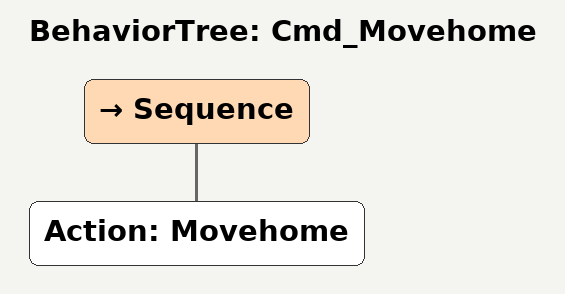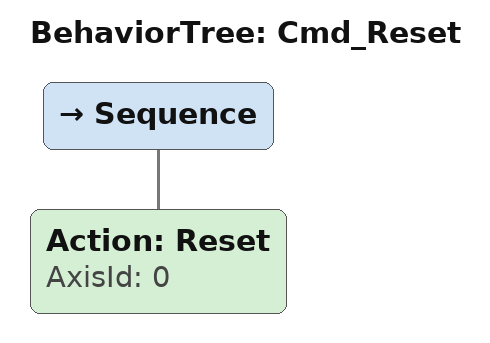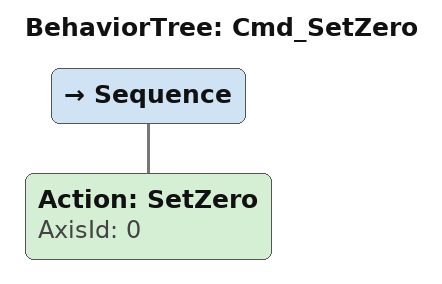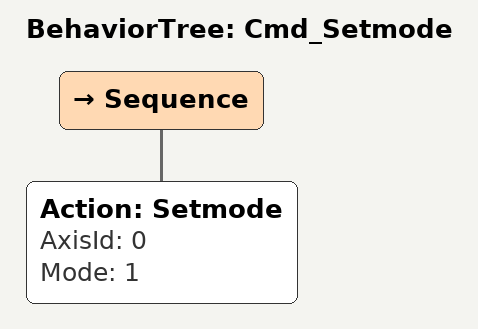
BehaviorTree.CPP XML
<BehaviorTree ID="Cmd_Movehome">
    <Sequence>
        <Action ID="Movehome"/>
    </Sequence>
</BehaviorTree>

<BehaviorTree ID="Cmd_Reset">
    <Sequence>
        <Action AxisId="0" ID="Reset"/>
    </Sequence>
</BehaviorTree>

<BehaviorTree ID="Cmd_SetZero">
    <Sequence>
        <Action AxisId="0" ID="SetZero"/>
    </Sequence>
</BehaviorTree>

<BehaviorTree ID="Cmd_Setmode">
    <Sequence>
        <Action AxisId="0" ID="Setmode" Mode="1"/>
    </Sequence>
</BehaviorTree>
